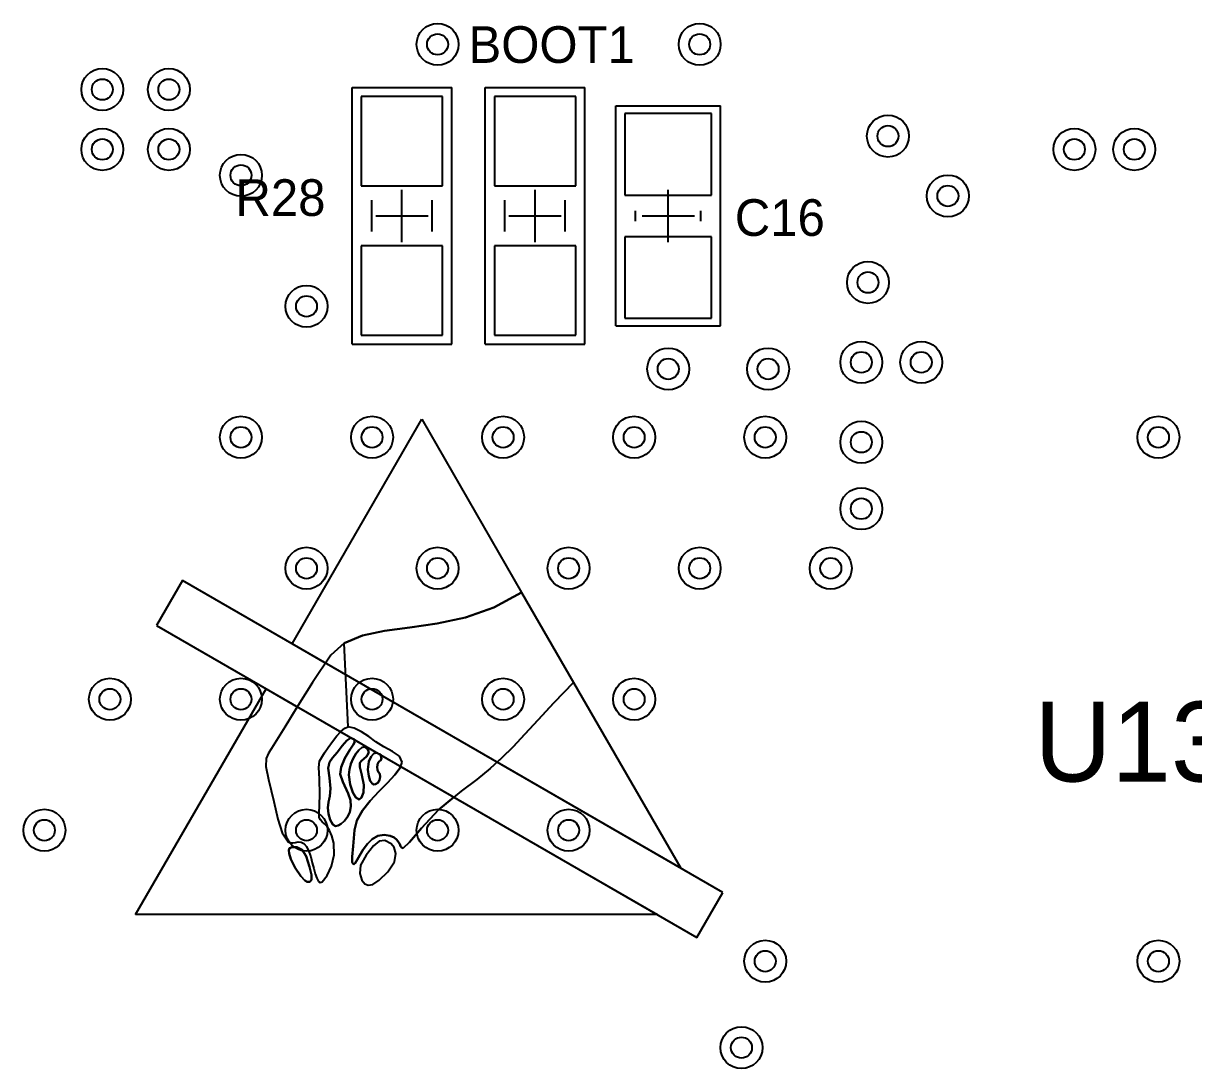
# Model space of a CAD drawing. Header units: millimetres. Extents: x 52 to 245, y 27 to 183.
# Drawn here: x 108.35 to 130.67, y 132.95 to 152.9 of the extents above; entities that cross this region are included whole.
import ezdxf

# ---------------------------------------------------------------- set-up
doc = ezdxf.new("R2010")
doc.units = ezdxf.units.MM
for name, color, linetype in [('Mechanical15', 56, 'Continuous'), ('MultiLayer', 9, 'Continuous'), ('TopOverlay', 2, 'Continuous'), ('TopSolder', 216, 'Continuous'), ('ViaHoleLayer', 16, 'Continuous')]:
    doc.layers.add(name, color=color, linetype=linetype)

msp = doc.modelspace()

# ---------------------------------------------------------------- linework, layer by layer
at = {"layer": 'Mechanical15'}
for p, q in [((114.62, 151.675), (116.52, 151.675)), ((114.62, 146.775), (114.62, 151.675)), ((116.52, 146.775), (116.52, 151.675)), ((117.16, 151.675), (119.06, 151.675)), ((117.16, 146.775), (117.16, 151.675)), ((119.06, 146.775), (119.06, 151.675)), ((119.65, 147.125), (119.65, 151.325)), ((119.65, 151.325), (121.65, 151.325)), ((121.65, 147.125), (121.65, 151.325)), ((115.57, 148.725), (115.57, 149.725)), ((118.11, 148.725), (118.11, 149.725)), ((120.65, 148.725), (120.65, 149.725)), ((115.07, 149.225), (116.07, 149.225)), ((117.61, 149.225), (118.61, 149.225)), ((120.15, 149.225), (121.15, 149.225)), ((119.65, 147.125), (121.65, 147.125)), ((114.62, 146.775), (116.52, 146.775)), ((117.16, 146.775), (119.06, 146.775))]:
    msp.add_line(p, q, dxfattribs=at)
at = {"layer": 'MultiLayer'}
for centre in [(116.25, 152.5), (121.25, 152.5), (109.855, 151.638), (111.125, 151.638), (124.841, 150.749), (109.855, 150.495), (111.125, 150.495), (128.397, 150.495), (129.54, 150.495), (112.5, 150), (125.984, 149.606), (124.46, 147.955), (113.75, 147.5), (120.65, 146.304), (122.555, 146.304), (124.333, 146.431), (125.476, 146.431), (112.5, 145), (115, 145), (117.5, 145), (120, 145), (122.5, 145), (130, 145), (124.333, 144.907), (124.333, 143.637), (113.75, 142.5), (116.25, 142.5), (118.75, 142.5), (121.25, 142.5), (123.75, 142.5), (110, 140), (112.5, 140), (115, 140), (117.5, 140), (120, 140), (108.75, 137.5), (113.75, 137.5), (116.25, 137.5), (118.75, 137.5), (122.5, 135), (130, 135), (122.047, 133.35)]:
    msp.add_circle(centre, 0.4, dxfattribs=at)
at = {"layer": 'TopOverlay'}
for p, q in [((114.995, 148.925), (114.995, 149.525)), ((116.145, 148.925), (116.145, 149.525)), ((117.535, 148.925), (117.535, 149.525)), ((118.685, 148.925), (118.685, 149.525)), ((120.025, 149.125), (120.025, 149.325)), ((121.275, 149.125), (121.275, 149.325)), ((113.474, 141.06), (115.947, 145.343)), ((115.947, 145.343), (117.852, 142.038)), ((115.947, 145.343), (117.852, 142.038)), ((111.382, 142.267), (110.886, 141.408)), ((121.693, 136.314), (111.382, 142.267)), ((117.325, 141.75), (117.852, 142.038)), ((117.852, 142.038), (117.325, 141.75)), ((117.852, 142.038), (118.845, 140.321)), ((116.782, 141.563), (117.325, 141.75)), ((117.325, 141.75), (116.782, 141.563)), ((116.241, 141.448), (116.782, 141.563)), ((116.782, 141.563), (116.241, 141.448)), ((110.886, 141.408), (121.197, 135.455)), ((114.816, 141.215), (115.239, 141.305)), ((115.239, 141.305), (114.816, 141.215)), ((115.239, 141.305), (115.72, 141.372)), ((115.72, 141.372), (115.239, 141.305)), ((115.72, 141.372), (116.241, 141.448)), ((116.241, 141.448), (115.72, 141.372)), ((114.468, 141.071), (114.214, 140.841)), ((114.468, 141.071), (114.214, 140.841)), ((114.468, 141.071), (114.816, 141.215)), ((114.816, 141.215), (114.468, 141.071)), ((114.542, 139.471), (114.468, 141.071)), ((114.542, 139.471), (114.468, 141.071)), ((114.113, 140.691), (113.474, 141.06)), ((114.214, 140.841), (113.862, 140.32)), ((114.214, 140.841), (114.113, 140.691)), ((110.49, 135.89), (112.978, 140.2)), ((112.978, 140.2), (113.574, 139.856)), ((113.862, 140.32), (113.584, 139.873)), ((118.845, 140.321), (118.47, 139.934)), ((118.47, 139.934), (118.845, 140.321)), ((118.845, 140.321), (120.891, 136.778)), ((113.584, 139.873), (113.338, 139.464)), ((113.574, 139.856), (113.338, 139.464)), ((118.47, 139.934), (118.166, 139.609)), ((118.166, 139.609), (118.47, 139.934)), ((118.166, 139.609), (117.912, 139.333)), ((117.912, 139.333), (118.166, 139.609)), ((113.338, 139.464), (113.082, 139.06)), ((113.338, 139.464), (113.082, 139.06)), ((114.243, 139.194), (114.326, 139.299)), ((114.243, 139.194), (114.326, 139.299)), ((114.326, 139.299), (114.407, 139.387)), ((114.326, 139.299), (114.4, 139.379)), ((114.4, 139.379), (114.612, 139.257)), ((114.407, 139.387), (114.481, 139.448)), ((114.481, 139.448), (114.542, 139.471)), ((114.661, 139.445), (114.542, 139.471)), ((114.798, 139.378), (114.661, 139.445)), ((114.94, 139.286), (114.798, 139.378)), ((115.074, 139.184), (114.94, 139.286)), ((117.912, 139.333), (117.689, 139.094)), ((117.689, 139.094), (117.912, 139.333)), ((114.093, 138.975), (114.163, 139.082)), ((114.093, 138.975), (114.163, 139.082)), ((114.163, 139.082), (114.243, 139.194)), ((114.163, 139.082), (114.243, 139.194)), ((114.335, 138.984), (114.433, 139.109)), ((114.433, 139.109), (114.335, 138.984)), ((114.433, 139.109), (114.521, 139.211)), ((114.521, 139.211), (114.433, 139.109)), ((114.521, 139.211), (114.596, 139.263)), ((114.596, 139.263), (114.521, 139.211)), ((114.643, 139.13), (114.577, 139.037)), ((114.577, 139.037), (114.643, 139.13)), ((114.596, 139.263), (114.653, 139.243)), ((114.612, 139.257), (114.596, 139.263)), ((114.672, 139.188), (114.643, 139.13)), ((114.643, 139.13), (114.672, 139.188)), ((114.653, 139.243), (114.672, 139.188)), ((114.672, 139.188), (114.657, 139.231)), ((114.657, 139.231), (115.094, 138.979)), ((114.748, 139.031), (114.805, 139.077)), ((114.805, 139.077), (114.748, 139.031)), ((114.805, 139.077), (114.859, 139.089)), ((114.859, 139.089), (114.805, 139.077)), ((114.859, 139.089), (114.905, 139.06)), ((114.905, 139.06), (114.859, 139.089)), ((115.225, 139.091), (115.074, 139.184)), ((115.391, 139.004), (115.225, 139.091)), ((117.689, 139.094), (117.476, 138.879)), ((117.476, 138.879), (117.689, 139.094)), ((112.981, 138.872), (112.977, 138.716)), ((112.981, 138.872), (112.977, 138.716)), ((113.022, 138.973), (112.981, 138.872)), ((113.022, 138.973), (112.981, 138.872)), ((113.082, 139.06), (113.022, 138.973)), ((113.082, 139.06), (113.022, 138.973)), ((114, 138.818), (114.036, 138.884)), ((114, 138.818), (114.036, 138.884)), ((114.036, 138.884), (114.093, 138.975)), ((114.036, 138.884), (114.093, 138.975)), ((114.187, 138.798), (114.247, 138.881)), ((114.247, 138.881), (114.187, 138.798)), ((114.247, 138.881), (114.335, 138.984)), ((114.335, 138.984), (114.247, 138.881)), ((114.484, 138.873), (114.41, 138.701)), ((114.41, 138.701), (114.484, 138.873)), ((114.577, 139.037), (114.484, 138.873)), ((114.484, 138.873), (114.577, 139.037)), ((114.597, 138.766), (114.639, 138.868)), ((114.639, 138.868), (114.597, 138.766)), ((114.639, 138.868), (114.691, 138.959)), ((114.691, 138.959), (114.639, 138.868)), ((114.691, 138.959), (114.748, 139.031)), ((114.748, 139.031), (114.691, 138.959)), ((114.843, 138.863), (114.797, 138.826)), ((114.797, 138.826), (114.843, 138.863)), ((114.892, 138.909), (114.843, 138.863)), ((114.843, 138.863), (114.892, 138.909)), ((114.927, 138.955), (114.892, 138.909)), ((114.892, 138.909), (114.927, 138.955)), ((114.905, 139.06), (114.936, 139.004)), ((114.936, 139.004), (114.905, 139.06)), ((114.936, 139.004), (114.927, 138.955)), ((114.927, 138.955), (114.936, 139.004)), ((114.94, 138.81), (114.982, 138.909)), ((114.982, 138.909), (114.94, 138.81)), ((114.982, 138.909), (115.037, 138.965)), ((115.037, 138.965), (114.982, 138.909)), ((115.037, 138.965), (115.091, 138.98)), ((115.091, 138.98), (115.037, 138.965)), ((115.091, 138.98), (115.16, 138.949)), ((115.094, 138.979), (115.091, 138.98)), ((115.169, 138.839), (115.139, 138.814)), ((115.139, 138.814), (115.169, 138.839)), ((115.16, 138.949), (115.181, 138.873)), ((115.181, 138.873), (115.162, 138.939)), ((115.162, 138.939), (115.548, 138.717)), ((115.181, 138.873), (115.169, 138.839)), ((115.169, 138.839), (115.181, 138.873)), ((115.524, 138.912), (115.391, 139.004)), ((115.578, 138.801), (115.524, 138.912)), ((117.476, 138.879), (117.254, 138.675)), ((117.39, 138.799), (117.476, 138.879)), ((112.977, 138.716), (113.026, 138.466)), ((112.977, 138.716), (113.026, 138.466)), ((113.988, 138.699), (114, 138.818)), ((113.988, 138.699), (114, 138.818)), ((113.999, 138.478), (113.988, 138.699)), ((113.999, 138.478), (113.988, 138.699)), ((114.165, 138.687), (114.187, 138.798)), ((114.187, 138.798), (114.165, 138.687)), ((114.187, 138.5), (114.165, 138.687)), ((114.165, 138.687), (114.187, 138.5)), ((114.41, 138.701), (114.395, 138.569)), ((114.395, 138.569), (114.41, 138.701)), ((114.56, 138.555), (114.569, 138.659)), ((114.569, 138.659), (114.56, 138.555)), ((114.569, 138.659), (114.597, 138.766)), ((114.597, 138.766), (114.569, 138.659)), ((114.797, 138.826), (114.77, 138.786)), ((114.77, 138.786), (114.797, 138.826)), ((114.77, 138.786), (114.77, 138.707)), ((114.77, 138.707), (114.77, 138.786)), ((114.77, 138.707), (114.808, 138.552)), ((114.808, 138.552), (114.77, 138.707)), ((114.922, 138.662), (114.94, 138.81)), ((114.94, 138.81), (114.922, 138.662)), ((114.936, 138.532), (114.922, 138.662)), ((114.922, 138.662), (114.936, 138.532)), ((115.109, 138.779), (115.095, 138.711)), ((115.095, 138.711), (115.109, 138.779)), ((115.095, 138.711), (115.104, 138.645)), ((115.104, 138.645), (115.095, 138.711)), ((115.104, 138.645), (115.125, 138.609)), ((115.125, 138.609), (115.104, 138.645)), ((115.139, 138.814), (115.109, 138.779)), ((115.109, 138.779), (115.139, 138.814)), ((115.438, 138.56), (115.539, 138.693)), ((115.539, 138.693), (115.438, 138.56)), ((115.539, 138.693), (115.578, 138.801)), ((115.548, 138.717), (115.539, 138.693)), ((117.254, 138.675), (117.002, 138.469)), ((120.891, 136.778), (117.39, 138.799)), ((113.026, 138.466), (113.125, 138.05)), ((113.026, 138.466), (113.125, 138.05)), ((114.007, 138.174), (113.999, 138.478)), ((114.007, 138.174), (113.999, 138.478)), ((114.208, 138.295), (114.187, 138.5)), ((114.187, 138.5), (114.208, 138.295)), ((114.395, 138.569), (114.44, 138.422)), ((114.44, 138.422), (114.395, 138.569)), ((114.44, 138.422), (114.542, 138.203)), ((114.542, 138.203), (114.44, 138.422)), ((114.582, 138.37), (114.56, 138.555)), ((114.56, 138.555), (114.582, 138.37)), ((114.808, 138.552), (114.843, 138.365)), ((114.843, 138.365), (114.808, 138.552)), ((114.965, 138.442), (114.936, 138.532)), ((114.936, 138.532), (114.965, 138.442)), ((115, 138.391), (114.965, 138.442)), ((114.965, 138.442), (115, 138.391)), ((115.111, 138.406), (115.069, 138.38)), ((115.069, 138.38), (115.111, 138.406)), ((115.144, 138.454), (115.111, 138.406)), ((115.111, 138.406), (115.144, 138.454)), ((115.125, 138.609), (115.146, 138.577)), ((115.146, 138.577), (115.125, 138.609)), ((115.13, 138.239), (115.294, 138.407)), ((115.294, 138.407), (115.13, 138.239)), ((115.157, 138.521), (115.144, 138.454)), ((115.144, 138.454), (115.157, 138.521)), ((115.146, 138.577), (115.157, 138.521)), ((115.157, 138.521), (115.146, 138.577)), ((115.294, 138.407), (115.438, 138.56)), ((115.438, 138.56), (115.294, 138.407)), ((117.002, 138.469), (116.701, 138.248)), ((113.99, 137.806), (114.007, 138.174)), ((113.99, 137.806), (114.007, 138.174)), ((114.196, 138.147), (114.208, 138.295)), ((114.208, 138.295), (114.196, 138.147)), ((114.542, 138.203), (114.587, 138.072)), ((114.587, 138.072), (114.542, 138.203)), ((114.632, 138.221), (114.582, 138.37)), ((114.582, 138.37), (114.632, 138.221)), ((114.694, 138.123), (114.632, 138.221)), ((114.632, 138.221), (114.694, 138.123)), ((114.836, 138.22), (114.802, 138.125)), ((114.802, 138.125), (114.836, 138.22)), ((114.843, 138.365), (114.836, 138.22)), ((114.836, 138.22), (114.843, 138.365)), ((114.964, 138.061), (115.13, 138.239)), ((115.13, 138.239), (114.964, 138.061)), ((115.033, 138.372), (115, 138.391)), ((115, 138.391), (115.033, 138.372)), ((115.069, 138.38), (115.033, 138.372)), ((115.033, 138.372), (115.069, 138.38)), ((116.701, 138.248), (116.271, 137.892)), ((113.125, 138.05), (113.202, 137.708)), ((113.125, 138.05), (113.202, 137.708)), ((114.156, 137.93), (114.171, 138.033)), ((114.171, 138.033), (114.156, 137.93)), ((114.171, 138.033), (114.196, 138.147)), ((114.196, 138.147), (114.171, 138.033)), ((114.595, 137.953), (114.574, 137.847)), ((114.574, 137.847), (114.595, 137.953)), ((114.587, 138.072), (114.595, 137.953)), ((114.595, 137.953), (114.587, 138.072)), ((114.753, 138.089), (114.694, 138.123)), ((114.694, 138.123), (114.753, 138.089)), ((114.802, 138.125), (114.753, 138.089)), ((114.753, 138.089), (114.802, 138.125)), ((114.817, 137.875), (114.964, 138.061)), ((114.964, 138.061), (114.817, 137.875)), ((116.271, 137.892), (116.561, 138.132)), ((116.561, 138.132), (120.444, 135.89)), ((113.993, 137.746), (113.99, 137.806)), ((113.993, 137.746), (113.99, 137.806)), ((114.015, 137.701), (113.993, 137.746)), ((114.015, 137.701), (113.993, 137.746)), ((114.167, 137.816), (114.156, 137.93)), ((114.156, 137.93), (114.167, 137.816)), ((114.202, 137.699), (114.167, 137.816)), ((114.167, 137.816), (114.202, 137.699)), ((114.531, 137.755), (114.475, 137.681)), ((114.475, 137.681), (114.531, 137.755)), ((114.574, 137.847), (114.531, 137.755)), ((114.531, 137.755), (114.574, 137.847)), ((114.71, 137.688), (114.817, 137.875)), ((114.817, 137.875), (114.71, 137.688)), ((116.271, 137.892), (115.941, 137.539)), ((115.941, 137.539), (116.271, 137.892)), ((113.202, 137.708), (113.284, 137.448)), ((113.202, 137.708), (113.284, 137.448)), ((114.049, 137.663), (114.015, 137.701)), ((114.049, 137.663), (114.015, 137.701)), ((114.093, 137.622), (114.049, 137.663)), ((114.093, 137.622), (114.049, 137.663)), ((114.142, 137.57), (114.093, 137.622)), ((114.142, 137.57), (114.093, 137.622)), ((114.19, 137.497), (114.142, 137.57)), ((114.19, 137.497), (114.142, 137.57)), ((114.25, 137.609), (114.202, 137.699)), ((114.202, 137.699), (114.25, 137.609)), ((114.304, 137.575), (114.25, 137.609)), ((114.25, 137.609), (114.304, 137.575)), ((114.354, 137.589), (114.304, 137.575)), ((114.304, 137.575), (114.354, 137.589)), ((114.413, 137.625), (114.354, 137.589)), ((114.354, 137.589), (114.413, 137.625)), ((114.475, 137.681), (114.413, 137.625)), ((114.413, 137.625), (114.475, 137.681)), ((114.641, 137.196), (114.663, 137.502)), ((114.663, 137.502), (114.641, 137.196)), ((114.663, 137.502), (114.71, 137.688)), ((114.71, 137.688), (114.663, 137.502)), ((115.941, 137.539), (115.713, 137.269)), ((115.713, 137.269), (115.941, 137.539)), ((113.284, 137.448), (113.399, 137.278)), ((113.284, 137.448), (113.399, 137.278)), ((113.399, 137.278), (113.44, 137.258)), ((113.399, 137.278), (113.44, 137.258)), ((113.538, 137.267), (113.591, 137.276)), ((113.538, 137.267), (113.591, 137.276)), ((113.591, 137.276), (113.646, 137.273)), ((113.591, 137.276), (113.646, 137.273)), ((114.234, 137.395), (114.19, 137.497)), ((114.234, 137.395), (114.19, 137.497)), ((114.27, 137.253), (114.234, 137.395)), ((114.27, 137.253), (114.234, 137.395)), ((115.005, 137.33), (114.912, 137.239)), ((114.912, 137.239), (115.005, 137.33)), ((115.111, 137.391), (115.005, 137.33)), ((115.005, 137.33), (115.111, 137.391)), ((115.138, 137.291), (115.025, 137.201)), ((115.138, 137.291), (115.025, 137.201)), ((115.233, 137.409), (115.111, 137.391)), ((115.111, 137.391), (115.233, 137.409)), ((115.245, 137.301), (115.138, 137.291)), ((115.245, 137.301), (115.138, 137.291)), ((115.344, 137.391), (115.233, 137.409)), ((115.233, 137.409), (115.344, 137.391)), ((115.365, 137.238), (115.245, 137.301)), ((115.365, 137.238), (115.245, 137.301)), ((115.422, 137.359), (115.344, 137.391)), ((115.344, 137.391), (115.422, 137.359)), ((115.475, 137.319), (115.422, 137.359)), ((115.422, 137.359), (115.475, 137.319)), ((115.508, 137.274), (115.475, 137.319)), ((115.475, 137.319), (115.508, 137.274)), ((113.414, 137.121), (113.427, 137.155)), ((113.427, 137.155), (113.414, 137.121)), ((113.418, 137.053), (113.414, 137.121)), ((113.414, 137.121), (113.418, 137.053)), ((113.453, 136.945), (113.418, 137.053)), ((113.418, 137.053), (113.453, 136.945)), ((113.427, 137.155), (113.475, 137.176)), ((113.475, 137.176), (113.427, 137.155)), ((113.44, 137.258), (113.487, 137.258)), ((113.44, 137.258), (113.487, 137.258)), ((113.475, 137.176), (113.566, 137.175)), ((113.566, 137.175), (113.475, 137.176)), ((113.487, 137.258), (113.538, 137.267)), ((113.487, 137.258), (113.538, 137.267)), ((113.566, 137.175), (113.666, 137.127)), ((113.666, 137.127), (113.566, 137.175)), ((113.646, 137.273), (113.699, 137.248)), ((113.646, 137.273), (113.699, 137.248)), ((113.666, 137.127), (113.744, 137.005)), ((113.744, 137.005), (113.666, 137.127)), ((113.699, 137.248), (113.75, 137.192)), ((113.699, 137.248), (113.75, 137.192)), ((113.75, 137.192), (113.796, 137.095)), ((113.75, 137.192), (113.796, 137.095)), ((113.796, 137.095), (113.83, 136.99)), ((113.796, 137.095), (113.83, 136.99)), ((114.275, 137.028), (114.27, 137.253)), ((114.275, 137.028), (114.27, 137.253)), ((114.623, 136.995), (114.641, 137.196)), ((114.641, 137.196), (114.623, 136.995)), ((114.834, 137.133), (114.769, 137.027)), ((114.769, 137.027), (114.834, 137.133)), ((114.912, 137.239), (114.834, 137.133)), ((114.834, 137.133), (114.912, 137.239)), ((115.025, 137.201), (114.886, 137.023)), ((115.025, 137.201), (114.886, 137.023)), ((115.422, 137.17), (115.365, 137.238)), ((115.422, 137.17), (115.365, 137.238)), ((115.454, 137.054), (115.422, 137.17)), ((115.454, 137.054), (115.422, 137.17)), ((115.426, 136.899), (115.454, 137.054)), ((115.426, 136.899), (115.454, 137.054)), ((115.53, 137.231), (115.508, 137.274)), ((115.508, 137.274), (115.53, 137.231)), ((115.546, 137.194), (115.53, 137.231)), ((115.53, 137.231), (115.546, 137.194)), ((115.565, 137.168), (115.546, 137.194)), ((115.546, 137.194), (115.565, 137.168)), ((115.592, 137.159), (115.565, 137.168)), ((115.565, 137.168), (115.592, 137.159)), ((115.713, 137.269), (115.592, 137.159)), ((115.592, 137.159), (115.713, 137.269)), ((113.533, 136.785), (113.453, 136.945)), ((113.453, 136.945), (113.533, 136.785)), ((113.744, 137.005), (113.808, 136.802)), ((113.808, 136.802), (113.744, 137.005)), ((113.83, 136.99), (113.86, 136.879)), ((113.83, 136.99), (113.86, 136.879)), ((113.86, 136.879), (113.888, 136.768)), ((113.86, 136.879), (113.888, 136.768)), ((114.225, 136.816), (114.275, 137.028)), ((114.225, 136.816), (114.275, 137.028)), ((114.622, 136.884), (114.623, 136.995)), ((114.623, 136.995), (114.622, 136.884)), ((114.65, 136.846), (114.622, 136.884)), ((114.622, 136.884), (114.65, 136.846)), ((114.678, 136.869), (114.65, 136.846)), ((114.65, 136.846), (114.678, 136.869)), ((114.718, 136.934), (114.678, 136.869)), ((114.678, 136.869), (114.718, 136.934)), ((114.769, 137.027), (114.718, 136.934)), ((114.718, 136.934), (114.769, 137.027)), ((114.779, 136.834), (114.765, 136.672)), ((114.779, 136.834), (114.765, 136.672)), ((114.886, 137.023), (114.779, 136.834)), ((114.886, 137.023), (114.779, 136.834)), ((115.302, 136.709), (115.426, 136.899)), ((115.302, 136.709), (115.426, 136.899)), ((113.645, 136.62), (113.533, 136.785)), ((113.533, 136.785), (113.645, 136.62)), ((113.716, 136.538), (113.645, 136.62)), ((113.645, 136.62), (113.716, 136.538)), ((113.808, 136.802), (113.844, 136.65)), ((113.844, 136.65), (113.808, 136.802)), ((113.844, 136.65), (113.846, 136.554)), ((113.846, 136.554), (113.844, 136.65)), ((113.888, 136.768), (113.916, 136.666)), ((113.888, 136.768), (113.916, 136.666)), ((113.916, 136.666), (113.944, 136.582)), ((113.916, 136.666), (113.944, 136.582)), ((114.052, 136.518), (114.143, 136.639)), ((114.052, 136.518), (114.143, 136.639)), ((114.143, 136.639), (114.225, 136.816)), ((114.143, 136.639), (114.225, 136.816)), ((114.765, 136.672), (114.806, 136.549)), ((114.765, 136.672), (114.806, 136.549)), ((115.136, 136.546), (115.302, 136.709)), ((115.136, 136.546), (115.302, 136.709)), ((113.764, 136.512), (113.716, 136.538)), ((113.716, 136.538), (113.764, 136.512)), ((113.812, 136.515), (113.764, 136.512)), ((113.764, 136.512), (113.812, 136.515)), ((113.846, 136.554), (113.812, 136.515)), ((113.812, 136.515), (113.846, 136.554)), ((113.944, 136.582), (113.976, 136.524)), ((113.944, 136.582), (113.976, 136.524)), ((113.976, 136.524), (114.011, 136.5)), ((113.976, 136.524), (114.011, 136.5)), ((114.011, 136.5), (114.052, 136.518)), ((114.011, 136.5), (114.052, 136.518)), ((114.806, 136.549), (114.863, 136.477)), ((114.806, 136.549), (114.863, 136.477)), ((114.863, 136.477), (114.925, 136.45)), ((114.863, 136.477), (114.925, 136.45)), ((114.925, 136.45), (115.014, 136.466)), ((114.925, 136.45), (115.014, 136.466)), ((115.014, 136.466), (115.136, 136.546)), ((115.014, 136.466), (115.136, 136.546)), ((121.197, 135.455), (121.693, 136.314)), ((120.444, 135.89), (110.49, 135.89))]:
    msp.add_line(p, q, dxfattribs=at)
at = {"layer": 'TopSolder'}
for p, q in [((114.793, 151.502), (114.793, 149.798)), ((116.347, 151.502), (114.793, 151.502)), ((116.347, 149.798), (116.347, 151.502)), ((118.887, 151.502), (117.333, 151.502)), ((117.333, 151.502), (117.333, 149.798)), ((118.887, 149.798), (118.887, 151.502)), ((121.477, 151.177), (119.823, 151.177)), ((119.823, 151.177), (119.823, 149.623)), ((121.477, 149.623), (121.477, 151.177)), ((114.793, 149.798), (116.347, 149.798)), ((117.333, 149.798), (118.887, 149.798)), ((119.823, 149.623), (121.477, 149.623)), ((121.477, 148.827), (119.823, 148.827)), ((119.823, 148.827), (119.823, 147.273)), ((121.477, 147.273), (121.477, 148.827)), ((114.793, 148.652), (114.793, 146.948)), ((116.347, 148.652), (114.793, 148.652)), ((116.347, 146.948), (116.347, 148.652)), ((118.887, 148.652), (117.333, 148.652)), ((117.333, 148.652), (117.333, 146.948)), ((118.887, 146.948), (118.887, 148.652)), ((119.823, 147.273), (121.477, 147.273)), ((114.793, 146.948), (116.347, 146.948)), ((117.333, 146.948), (118.887, 146.948))]:
    msp.add_line(p, q, dxfattribs=at)
at = {"layer": 'ViaHoleLayer'}
for centre in [(116.25, 152.5), (121.25, 152.5), (109.855, 151.638), (111.125, 151.638), (124.841, 150.749), (109.855, 150.495), (111.125, 150.495), (128.397, 150.495), (129.54, 150.495), (112.5, 150), (125.984, 149.606), (124.46, 147.955), (113.75, 147.5), (120.65, 146.304), (122.555, 146.304), (124.333, 146.431), (125.476, 146.431), (112.5, 145), (115, 145), (117.5, 145), (120, 145), (122.5, 145), (124.333, 144.907), (130, 145), (124.333, 143.637), (113.75, 142.5), (116.25, 142.5), (118.75, 142.5), (121.25, 142.5), (123.75, 142.5), (110, 140), (112.5, 140), (115, 140), (117.5, 140), (120, 140), (108.75, 137.5), (113.75, 137.5), (116.25, 137.5), (118.75, 137.5), (122.5, 135), (130, 135), (122.047, 133.35)]:
    msp.add_circle(centre, 0.2, dxfattribs=at)

# ---------------------------------------------------------------- texts
at = {"layer": 'TopOverlay'}
for s, height, p in [('BOOT1', 0.7, (116.84, 152.146)), ('R28', 0.7, (112.395, 149.225)), ('C16', 0.7, (121.92, 148.844)), ('U13', 1.524, (127.635, 138.43))]:
    msp.add_text(s, height=height, dxfattribs=at).set_placement(p)

doc.saveas('drawing.dxf')
